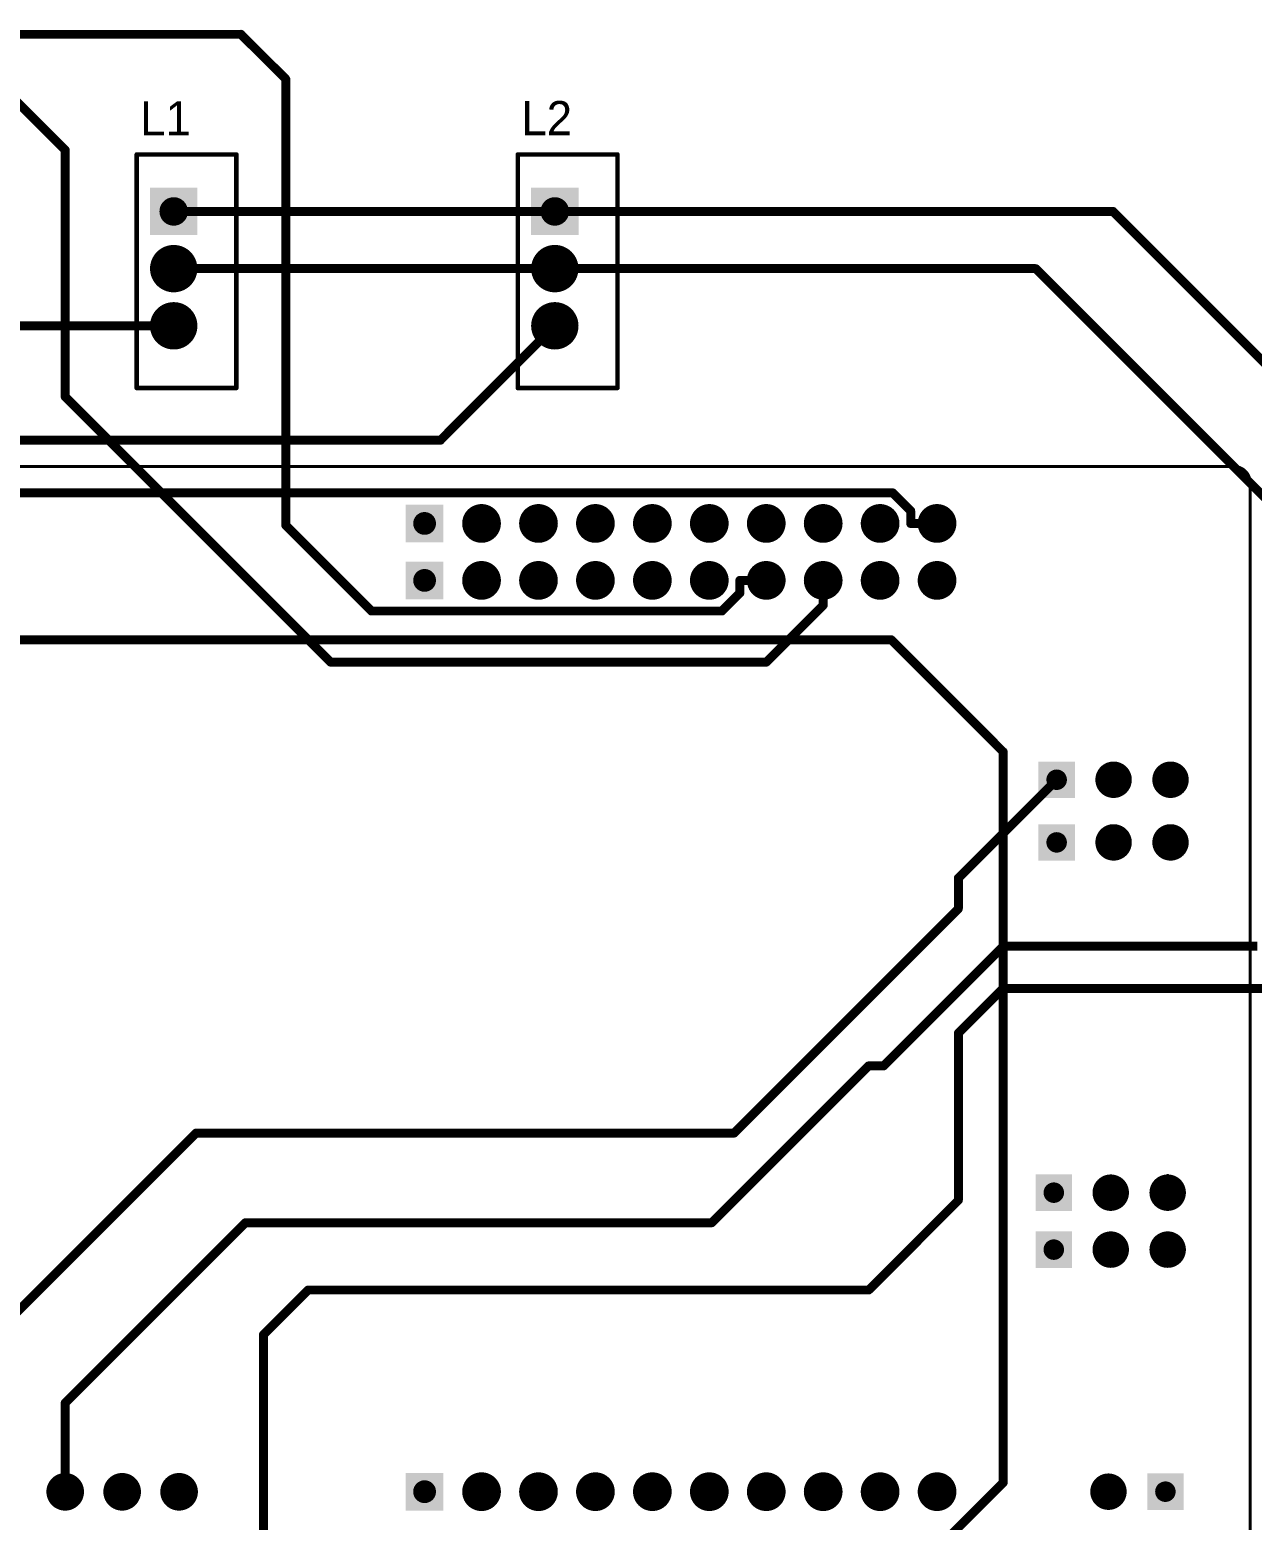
# Model space of a CAD drawing. Header units: millimetres. Extents: x 1.1 to 12.7, y 1.1 to 8.9.
# Drawn here: x 9.133 to 11.28, y 6.103 to 8.719 of the extents above; entities that cross this region are included whole.
import ezdxf

# ---------------------------------------------------------------- set-up
doc = ezdxf.new("R2010")
doc.units = ezdxf.units.MM
doc.header["$MEASUREMENT"] = 0
for name, color, linetype in [('BottomLayer', 5, 'Continuous'), ('BottomOverlay', 54, 'Continuous'), ('BottomSolder', 6, 'Continuous'), ('Mechanical8', 56, 'Continuous'), ('MultiLayer', 9, 'Continuous'), ('PadHoleLayer', 156, 'Continuous'), ('TopLayer', 1, 'Continuous'), ('TopOverlay', 2, 'Continuous'), ('TopSolder', 216, 'Continuous')]:
    doc.layers.add(name, color=color, linetype=linetype)

# ---------------------------------------------------------------- blocks, each defined once
blk = doc.blocks.new('L7805C_P_32')
at = {"layer": 'BottomLayer', "const_width": 0.0376}
for points in [[(0.0816, 0, 1), (0.1192, 0, 1)], [(0.182, 0, 1), (0.2196, 0, 1)]]:
    blk.add_lwpolyline(points, format="xyb", close=True, dxfattribs=at)
at = {"layer": 'BottomLayer'}
blk.add_solid([(-0.0376, -0.0376), (0.0376, -0.0376), (-0.0376, 0.0376), (0.0376, 0.0376)], dxfattribs=at)
at = {"layer": 'BottomSolder', "const_width": 0.0416}
for points in [[(0.0796, 0, 1), (0.1212, 0, 1)], [(0.18, 0, 1), (0.2216, 0, 1)]]:
    blk.add_lwpolyline(points, format="xyb", close=True, dxfattribs=at)
at = {"layer": 'BottomSolder'}
blk.add_solid([(-0.0416, -0.0416), (0.0416, -0.0416), (-0.0416, 0.0416), (0.0416, 0.0416)], dxfattribs=at)
at = {"layer": 'MultiLayer', "const_width": 0.0376}
for points in [[(0.0816, 0, 1), (0.1192, 0, 1)], [(0.182, 0, 1), (0.2196, 0, 1)]]:
    blk.add_lwpolyline(points, format="xyb", close=True, dxfattribs=at)
at = {"layer": 'MultiLayer'}
blk.add_solid([(-0.0376, -0.0376), (0.0376, -0.0376), (-0.0376, 0.0376), (0.0376, 0.0376)], dxfattribs=at)
at = {"layer": 'PadHoleLayer', "const_width": 0.025}
for points in [[(-0.0125, 0, 1), (0.0125, 0, 1)], [(0.0879, 0, 1), (0.1129, 0, 1)], [(0.1883, 0, 1), (0.2133, 0, 1)]]:
    blk.add_lwpolyline(points, format="xyb", close=True, dxfattribs=at)
at = {"layer": 'TopLayer', "const_width": 0.0376}
for points in [[(0.0816, 0, 1), (0.1192, 0, 1)], [(0.182, 0, 1), (0.2196, 0, 1)]]:
    blk.add_lwpolyline(points, format="xyb", close=True, dxfattribs=at)
at = {"layer": 'TopLayer'}
blk.add_solid([(-0.0376, -0.0376), (0.0376, -0.0376), (-0.0376, 0.0376), (0.0376, 0.0376)], dxfattribs=at)
at = {"layer": 'TopOverlay', "const_width": 0.00787}
for points in [[(-0.1, -0.065), (-0.1, 0.11)], [(0.31, 0.11), (-0.1, 0.11)], [(0.31, -0.065), (0.31, 0.11)], [(0.31, -0.065), (-0.1, -0.065)]]:
    blk.add_lwpolyline(points, dxfattribs=at)
at = {"layer": 'TopOverlay', "const_width": 0.00394}
for points in [[(-0.102, 0.11, 1), (-0.098, 0.11, 1)], [(-0.102, 0.11, 1), (-0.098, 0.11, 1)], [(0.308, 0.11, 1), (0.312, 0.11, 1)], [(0.308, 0.11, 1), (0.312, 0.11, 1)], [(-0.102, -0.065, 1), (-0.098, -0.065, 1)], [(-0.102, -0.065, 1), (-0.098, -0.065, 1)], [(0.308, -0.065, 1), (0.312, -0.065, 1)], [(0.308, -0.065, 1), (0.312, -0.065, 1)]]:
    blk.add_lwpolyline(points, format="xyb", close=True, dxfattribs=at)
at = {"layer": 'TopSolder', "const_width": 0.0416}
for points in [[(0.0796, 0, 1), (0.1212, 0, 1)], [(0.18, 0, 1), (0.2216, 0, 1)]]:
    blk.add_lwpolyline(points, format="xyb", close=True, dxfattribs=at)
at = {"layer": 'TopSolder'}
blk.add_solid([(-0.0416, -0.0416), (0.0416, -0.0416), (-0.0416, 0.0416), (0.0416, 0.0416)], dxfattribs=at)
blk = doc.blocks.new('L7805C_P_33')
at = {"layer": 'BottomLayer', "const_width": 0.0376}
for points in [[(0.0816, 0, 1), (0.1192, 0, 1)], [(0.182, 0, 1), (0.2196, 0, 1)]]:
    blk.add_lwpolyline(points, format="xyb", close=True, dxfattribs=at)
at = {"layer": 'BottomLayer'}
blk.add_solid([(-0.0376, -0.0376), (0.0376, -0.0376), (-0.0376, 0.0376), (0.0376, 0.0376)], dxfattribs=at)
at = {"layer": 'BottomSolder', "const_width": 0.0416}
for points in [[(0.0796, 0, 1), (0.1212, 0, 1)], [(0.18, 0, 1), (0.2216, 0, 1)]]:
    blk.add_lwpolyline(points, format="xyb", close=True, dxfattribs=at)
at = {"layer": 'BottomSolder'}
blk.add_solid([(-0.0416, -0.0416), (0.0416, -0.0416), (-0.0416, 0.0416), (0.0416, 0.0416)], dxfattribs=at)
at = {"layer": 'MultiLayer', "const_width": 0.0376}
for points in [[(0.0816, 0, 1), (0.1192, 0, 1)], [(0.182, 0, 1), (0.2196, 0, 1)]]:
    blk.add_lwpolyline(points, format="xyb", close=True, dxfattribs=at)
at = {"layer": 'MultiLayer'}
blk.add_solid([(-0.0376, -0.0376), (0.0376, -0.0376), (-0.0376, 0.0376), (0.0376, 0.0376)], dxfattribs=at)
at = {"layer": 'PadHoleLayer', "const_width": 0.025}
for points in [[(-0.0125, 0, 1), (0.0125, 0, 1)], [(0.0879, 0, 1), (0.1129, 0, 1)], [(0.1883, 0, 1), (0.2133, 0, 1)]]:
    blk.add_lwpolyline(points, format="xyb", close=True, dxfattribs=at)
at = {"layer": 'TopLayer', "const_width": 0.0376}
for points in [[(0.0816, 0, 1), (0.1192, 0, 1)], [(0.182, 0, 1), (0.2196, 0, 1)]]:
    blk.add_lwpolyline(points, format="xyb", close=True, dxfattribs=at)
at = {"layer": 'TopLayer'}
blk.add_solid([(-0.0376, -0.0376), (0.0376, -0.0376), (-0.0376, 0.0376), (0.0376, 0.0376)], dxfattribs=at)
at = {"layer": 'TopOverlay', "const_width": 0.00787}
for points in [[(-0.1, -0.065), (-0.1, 0.11)], [(0.31, 0.11), (-0.1, 0.11)], [(0.31, -0.065), (0.31, 0.11)], [(0.31, -0.065), (-0.1, -0.065)]]:
    blk.add_lwpolyline(points, dxfattribs=at)
at = {"layer": 'TopOverlay', "const_width": 0.00394}
for points in [[(-0.102, 0.11, 1), (-0.098, 0.11, 1)], [(-0.102, 0.11, 1), (-0.098, 0.11, 1)], [(0.308, 0.11, 1), (0.312, 0.11, 1)], [(0.308, 0.11, 1), (0.312, 0.11, 1)], [(-0.102, -0.065, 1), (-0.098, -0.065, 1)], [(-0.102, -0.065, 1), (-0.098, -0.065, 1)], [(0.308, -0.065, 1), (0.312, -0.065, 1)], [(0.308, -0.065, 1), (0.312, -0.065, 1)]]:
    blk.add_lwpolyline(points, format="xyb", close=True, dxfattribs=at)
at = {"layer": 'TopSolder', "const_width": 0.0416}
for points in [[(0.0796, 0, 1), (0.1212, 0, 1)], [(0.18, 0, 1), (0.2216, 0, 1)]]:
    blk.add_lwpolyline(points, format="xyb", close=True, dxfattribs=at)
at = {"layer": 'TopSolder'}
blk.add_solid([(-0.0416, -0.0416), (0.0416, -0.0416), (-0.0416, 0.0416), (0.0416, 0.0416)], dxfattribs=at)
blk = doc.blocks.new('HERCULES_36')
at = {"layer": 'BottomLayer'}
for points, const_width in [([(-1.7544, 0.7999, 1), (-1.7264, 0.7999, 1)], 0.028), ([(-1.4544, 0.7999, 1), (-1.4244, 0.7999, 1)], 0.03), ([(-1.3544, 0.7999, 1), (-1.3244, 0.7999, 1)], 0.03), ([(-1.2544, 0.7999, 1), (-1.2244, 0.7999, 1)], 0.03), ([(-1.1544, 0.7999, 1), (-1.1244, 0.7999, 1)], 0.03), ([(-1.0544, 0.7999, 1), (-1.0244, 0.7999, 1)], 0.03), ([(-0.9544, 0.7999, 1), (-0.9244, 0.7999, 1)], 0.03), ([(-0.8544, 0.7999, 1), (-0.8244, 0.7999, 1)], 0.03), ([(-0.7544, 0.7999, 1), (-0.7244, 0.7999, 1)], 0.03), ([(-0.6544, 0.7999, 1), (-0.6244, 0.7999, 1)], 0.03), ([(-0.1228, 0.8001, 1), (-0.0937, 0.8001, 1)], 0.029), ([(-0.0228, 0.8001, 1), (0.0063, 0.8001, 1)], 0.029), ([(0.0772, 0.8001, 1), (0.1063, 0.8001, 1)], 0.029), ([(-0.7409, 0.8049, 1), (-0.7379, 0.8049, 1)], 0.003), ([(-0.7409, 0.7999, 1), (-0.7379, 0.7999, 1)], 0.003), ([(-0.7384, 0.8024, 1), (-0.7354, 0.8024, 1)], 0.003), ([(-0.7384, 0.8024, 1), (-0.7354, 0.8024, 1)], 0.003), ([(-1.8584, 0.3749, 1), (-1.8304, 0.3749, 1)], 0.028), ([(-1.7584, 0.3749, 1), (-1.7304, 0.3749, 1)], 0.028), ([(-1.8459, 0.3749, 1), (-1.8429, 0.3749, 1)], 0.003), ([(-1.8459, 0.3599, 1), (-1.8429, 0.3599, 1)], 0.003), ([(-1.8584, 0.2749, 1), (-1.8304, 0.2749, 1)], 0.028), ([(-1.7584, 0.2749, 1), (-1.7304, 0.2749, 1)], 0.028), ([(-1.8459, 0.2749, 1), (-1.8429, 0.2749, 1)], 0.003), ([(-1.8459, 0.2449, 1), (-1.8429, 0.2449, 1)], 0.003), ([(-1.8634, -0.3401, 1), (-1.8354, -0.3401, 1)], 0.028), ([(-1.7634, -0.3401, 1), (-1.7354, -0.3401, 1)], 0.028), ([(-1.8634, -0.4501, 1), (-1.8354, -0.4501, 1)], 0.028), ([(-1.7634, -0.4501, 1), (-1.7354, -0.4501, 1)], 0.028), ([(-1.4544, -0.8001, 1), (-1.4244, -0.8001, 1)], 0.03), ([(-1.3544, -0.8001, 1), (-1.3244, -0.8001, 1)], 0.03), ([(-1.2544, -0.8001, 1), (-1.2244, -0.8001, 1)], 0.03), ([(-1.1544, -0.8001, 1), (-1.1244, -0.8001, 1)], 0.03), ([(-1.0544, -0.8001, 1), (-1.0244, -0.8001, 1)], 0.03), ([(-0.9544, -0.8001, 1), (-0.9244, -0.8001, 1)], 0.03), ([(-0.8544, -0.8001, 1), (-0.8244, -0.8001, 1)], 0.03), ([(-0.7544, -0.8001, 1), (-0.7244, -0.8001, 1)], 0.03), ([(-0.6544, -0.8001, 1), (-0.6244, -0.8001, 1)], 0.03), ([(-1.4544, -0.9001, 1), (-1.4244, -0.9001, 1)], 0.03), ([(-1.3544, -0.9001, 1), (-1.3244, -0.9001, 1)], 0.03), ([(-1.2544, -0.9001, 1), (-1.2244, -0.9001, 1)], 0.03), ([(-1.1544, -0.9001, 1), (-1.1244, -0.9001, 1)], 0.03), ([(-1.0544, -0.9001, 1), (-1.0244, -0.9001, 1)], 0.03), ([(-0.9544, -0.9001, 1), (-0.9244, -0.9001, 1)], 0.03), ([(-0.8544, -0.9001, 1), (-0.8244, -0.9001, 1)], 0.03), ([(-0.7544, -0.9001, 1), (-0.7244, -0.9001, 1)], 0.03), ([(-0.6544, -0.9001, 1), (-0.6244, -0.9001, 1)], 0.03)]:
    blk.add_lwpolyline(points, format="xyb", close=True, dxfattribs=dict(at, const_width=const_width))
at = {"layer": 'BottomLayer', "const_width": 0.006}
for points in [[(-0.7369, 0.8024), (-0.7394, 0.8049)], [(-0.7369, 0.8024), (-0.7394, 0.7999)], [(-1.8444, 0.3749), (-1.8444, 0.3599)], [(-1.8444, 0.2749), (-1.8444, 0.2449)]]:
    blk.add_lwpolyline(points, dxfattribs=at)
at = {"layer": 'BottomLayer'}
for points in [[(-1.8124, 0.7719), (-1.8124, 0.8279), (-1.8684, 0.7719), (-1.8684, 0.8279)], [(-0.5104, 0.7709), (-0.5104, 0.829), (-0.5685, 0.7709), (-0.5685, 0.829)], [(-1.6164, 0.3469), (-1.6164, 0.4029), (-1.6724, 0.3469), (-1.6724, 0.4029)], [(-1.6164, 0.2469), (-1.6164, 0.3029), (-1.6724, 0.2469), (-1.6724, 0.3029)], [(-1.6214, -0.3681), (-1.6214, -0.3121), (-1.6774, -0.3681), (-1.6774, -0.3121)], [(-1.6214, -0.4781), (-1.6214, -0.4221), (-1.6774, -0.4781), (-1.6774, -0.4221)], [(-0.5104, -0.8291), (-0.5104, -0.771), (-0.5685, -0.8291), (-0.5685, -0.771)], [(-0.5104, -0.9291), (-0.5104, -0.871), (-0.5685, -0.9291), (-0.5685, -0.871)]]:
    blk.add_solid(points, dxfattribs=at)
at = {"layer": 'BottomOverlay', "const_width": 0.005}
for points in [[(-1.9894, 0.9716), (-1.9894, -0.9718)], [(1.6823, -1.0001), (-1.9611, -1.0001)]]:
    blk.add_lwpolyline(points, dxfattribs=at)
at = {"layer": 'BottomOverlay', "const_width": 0.0025}
for points in [[(-1.9907, -0.9718, 1), (-1.9882, -0.9718, 1)], [(-1.9907, -0.9718, 1), (-1.9882, -0.9718, 1)], [(-1.9624, -1.0001, 1), (-1.9599, -1.0001, 1)], [(-1.9624, -1.0001, 1), (-1.9599, -1.0001, 1)]]:
    blk.add_lwpolyline(points, format="xyb", close=True, dxfattribs=at)
at = {"layer": 'BottomOverlay', "const_width": 0.005}
blk.add_lwpolyline([(-1.9611, -1.0001, -0.414214), (-1.9894, -0.9718)], format="xyb", dxfattribs=at)
at = {"layer": 'BottomSolder'}
for points, const_width in [([(-1.7564, 0.7999, 1), (-1.7244, 0.7999, 1)], 0.032), ([(-1.4564, 0.7999, 1), (-1.4224, 0.7999, 1)], 0.034), ([(-1.3564, 0.7999, 1), (-1.3224, 0.7999, 1)], 0.034), ([(-1.2564, 0.7999, 1), (-1.2224, 0.7999, 1)], 0.034), ([(-1.1564, 0.7999, 1), (-1.1224, 0.7999, 1)], 0.034), ([(-1.0564, 0.7999, 1), (-1.0224, 0.7999, 1)], 0.034), ([(-0.9564, 0.7999, 1), (-0.9224, 0.7999, 1)], 0.034), ([(-0.8564, 0.7999, 1), (-0.8224, 0.7999, 1)], 0.034), ([(-0.7564, 0.7999, 1), (-0.7224, 0.7999, 1)], 0.034), ([(-0.6564, 0.7999, 1), (-0.6224, 0.7999, 1)], 0.034), ([(-0.1248, 0.8001, 1), (-0.0917, 0.8001, 1)], 0.033), ([(-0.0248, 0.8001, 1), (0.0083, 0.8001, 1)], 0.033), ([(0.0752, 0.8001, 1), (0.1083, 0.8001, 1)], 0.033), ([(-1.8604, 0.3749, 1), (-1.8284, 0.3749, 1)], 0.032), ([(-1.7604, 0.3749, 1), (-1.7284, 0.3749, 1)], 0.032), ([(-1.8604, 0.2749, 1), (-1.8284, 0.2749, 1)], 0.032), ([(-1.7604, 0.2749, 1), (-1.7284, 0.2749, 1)], 0.032), ([(-1.8654, -0.3401, 1), (-1.8334, -0.3401, 1)], 0.032), ([(-1.7654, -0.3401, 1), (-1.7334, -0.3401, 1)], 0.032), ([(-1.8654, -0.4501, 1), (-1.8334, -0.4501, 1)], 0.032), ([(-1.7654, -0.4501, 1), (-1.7334, -0.4501, 1)], 0.032), ([(-1.4564, -0.8001, 1), (-1.4224, -0.8001, 1)], 0.034), ([(-1.3564, -0.8001, 1), (-1.3224, -0.8001, 1)], 0.034), ([(-1.2564, -0.8001, 1), (-1.2224, -0.8001, 1)], 0.034), ([(-1.1564, -0.8001, 1), (-1.1224, -0.8001, 1)], 0.034), ([(-1.0564, -0.8001, 1), (-1.0224, -0.8001, 1)], 0.034), ([(-0.9564, -0.8001, 1), (-0.9224, -0.8001, 1)], 0.034), ([(-0.8564, -0.8001, 1), (-0.8224, -0.8001, 1)], 0.034), ([(-0.7564, -0.8001, 1), (-0.7224, -0.8001, 1)], 0.034), ([(-0.6564, -0.8001, 1), (-0.6224, -0.8001, 1)], 0.034), ([(-1.4564, -0.9001, 1), (-1.4224, -0.9001, 1)], 0.034), ([(-1.3564, -0.9001, 1), (-1.3224, -0.9001, 1)], 0.034), ([(-1.2564, -0.9001, 1), (-1.2224, -0.9001, 1)], 0.034), ([(-1.1564, -0.9001, 1), (-1.1224, -0.9001, 1)], 0.034), ([(-1.0564, -0.9001, 1), (-1.0224, -0.9001, 1)], 0.034), ([(-0.9564, -0.9001, 1), (-0.9224, -0.9001, 1)], 0.034), ([(-0.8564, -0.9001, 1), (-0.8224, -0.9001, 1)], 0.034), ([(-0.7564, -0.9001, 1), (-0.7224, -0.9001, 1)], 0.034), ([(-0.6564, -0.9001, 1), (-0.6224, -0.9001, 1)], 0.034)]:
    blk.add_lwpolyline(points, format="xyb", close=True, dxfattribs=dict(at, const_width=const_width))
for points in [[(-1.8084, 0.7679), (-1.8084, 0.8319), (-1.8724, 0.7679), (-1.8724, 0.8319)], [(-0.5064, 0.7669), (-0.5064, 0.833), (-0.5725, 0.7669), (-0.5725, 0.833)], [(-1.6124, 0.3429), (-1.6124, 0.4069), (-1.6764, 0.3429), (-1.6764, 0.4069)], [(-1.6124, 0.2429), (-1.6124, 0.3069), (-1.6764, 0.2429), (-1.6764, 0.3069)], [(-1.6174, -0.3721), (-1.6174, -0.3081), (-1.6814, -0.3721), (-1.6814, -0.3081)], [(-1.6174, -0.4821), (-1.6174, -0.4181), (-1.6814, -0.4821), (-1.6814, -0.4181)], [(-0.5064, -0.8331), (-0.5064, -0.767), (-0.5725, -0.8331), (-0.5725, -0.767)], [(-0.5064, -0.9331), (-0.5064, -0.867), (-0.5725, -0.9331), (-0.5725, -0.867)]]:
    blk.add_solid(points, dxfattribs=at)
at = {"layer": 'Mechanical8'}
for p, q in [((-1.4294, -0.7901), (-1.4494, -0.7901)), ((-1.4494, -0.7901), (-1.4494, -0.8101)), ((-1.4494, -0.8101), (-1.4294, -0.8101)), ((-1.4294, -0.8101), (-1.4294, -0.7901)), ((-1.3294, -0.7901), (-1.3494, -0.7901)), ((-1.3494, -0.7901), (-1.3494, -0.8101)), ((-1.3494, -0.8101), (-1.3294, -0.8101)), ((-1.3294, -0.8101), (-1.3294, -0.7901)), ((-1.2294, -0.7901), (-1.2494, -0.7901)), ((-1.2494, -0.7901), (-1.2494, -0.8101)), ((-1.2494, -0.8101), (-1.2294, -0.8101)), ((-1.2294, -0.8101), (-1.2294, -0.7901)), ((-1.1294, -0.7901), (-1.1494, -0.7901)), ((-1.1494, -0.7901), (-1.1494, -0.8101)), ((-1.1494, -0.8101), (-1.1294, -0.8101)), ((-1.1294, -0.8101), (-1.1294, -0.7901)), ((-0.9294, -0.7901), (-0.9494, -0.7901)), ((-0.9494, -0.7901), (-0.9494, -0.8101)), ((-0.9494, -0.8101), (-0.9294, -0.8101)), ((-0.9294, -0.8101), (-0.9294, -0.7901)), ((-0.8294, -0.7901), (-0.8494, -0.7901)), ((-0.8494, -0.7901), (-0.8494, -0.8101)), ((-0.8494, -0.8101), (-0.8294, -0.8101)), ((-0.8294, -0.8101), (-0.8294, -0.7901)), ((-0.7294, -0.7901), (-0.7494, -0.7901)), ((-0.7494, -0.7901), (-0.7494, -0.8101)), ((-0.7494, -0.8101), (-0.7294, -0.8101)), ((-0.7294, -0.8101), (-0.7294, -0.7901)), ((-0.6294, -0.7901), (-0.6494, -0.7901)), ((-0.6494, -0.7901), (-0.6494, -0.8101)), ((-0.6494, -0.8101), (-0.6294, -0.8101)), ((-0.6294, -0.8101), (-0.6294, -0.7901)), ((-0.5294, -0.7901), (-0.5494, -0.7901)), ((-0.5494, -0.7901), (-0.5494, -0.8101)), ((-0.5494, -0.8101), (-0.5294, -0.8101)), ((-0.5294, -0.8101), (-0.5294, -0.7901)), ((-1.4294, -0.8901), (-1.4494, -0.8901)), ((-1.4494, -0.8901), (-1.4494, -0.9101)), ((-1.4494, -0.9101), (-1.4294, -0.9101)), ((-1.4294, -0.9101), (-1.4294, -0.8901)), ((-1.3294, -0.8901), (-1.3494, -0.8901)), ((-1.3494, -0.8901), (-1.3494, -0.9101)), ((-1.3494, -0.9101), (-1.3294, -0.9101)), ((-1.3294, -0.9101), (-1.3294, -0.8901)), ((-1.2294, -0.8901), (-1.2494, -0.8901)), ((-1.2494, -0.8901), (-1.2494, -0.9101)), ((-1.2494, -0.9101), (-1.2294, -0.9101)), ((-1.2294, -0.9101), (-1.2294, -0.8901)), ((-1.1294, -0.8901), (-1.1494, -0.8901)), ((-1.1494, -0.8901), (-1.1494, -0.9101)), ((-1.1494, -0.9101), (-1.1294, -0.9101)), ((-1.1294, -0.9101), (-1.1294, -0.8901)), ((-1.0294, -0.8901), (-1.0494, -0.8901)), ((-1.0494, -0.8901), (-1.0494, -0.9101)), ((-1.0494, -0.9101), (-1.0294, -0.9101)), ((-1.0294, -0.9101), (-1.0294, -0.8901)), ((-0.9294, -0.8901), (-0.9494, -0.8901)), ((-0.9494, -0.8901), (-0.9494, -0.9101)), ((-0.9494, -0.9101), (-0.9294, -0.9101)), ((-0.9294, -0.9101), (-0.9294, -0.8901)), ((-0.8294, -0.8901), (-0.8494, -0.8901)), ((-0.8494, -0.8901), (-0.8494, -0.9101)), ((-0.8494, -0.9101), (-0.8294, -0.9101)), ((-0.8294, -0.9101), (-0.8294, -0.8901)), ((-0.7294, -0.8901), (-0.7494, -0.8901)), ((-0.7494, -0.8901), (-0.7494, -0.9101)), ((-0.7494, -0.9101), (-0.7294, -0.9101)), ((-0.7294, -0.9101), (-0.7294, -0.8901)), ((-0.6294, -0.8901), (-0.6494, -0.8901)), ((-0.6494, -0.8901), (-0.6494, -0.9101)), ((-0.6494, -0.9101), (-0.6294, -0.9101)), ((-0.6294, -0.9101), (-0.6294, -0.8901)), ((-0.5294, -0.8901), (-0.5494, -0.8901)), ((-0.5494, -0.8901), (-0.5494, -0.9101)), ((-0.5494, -0.9101), (-0.5294, -0.9101)), ((-0.5294, -0.9101), (-0.5294, -0.8901))]:
    blk.add_line(p, q, dxfattribs=at)
at = {"layer": 'MultiLayer', "const_width": 0.03}
for points in [[(-1.4544, 0.7999, 1), (-1.4244, 0.7999, 1)], [(-1.3544, 0.7999, 1), (-1.3244, 0.7999, 1)], [(-1.2544, 0.7999, 1), (-1.2244, 0.7999, 1)], [(-1.1544, 0.7999, 1), (-1.1244, 0.7999, 1)], [(-1.0544, 0.7999, 1), (-1.0244, 0.7999, 1)], [(-0.9544, 0.7999, 1), (-0.9244, 0.7999, 1)], [(-0.8544, 0.7999, 1), (-0.8244, 0.7999, 1)], [(-0.7544, 0.7999, 1), (-0.7244, 0.7999, 1)], [(-0.6544, 0.7999, 1), (-0.6244, 0.7999, 1)], [(-1.4544, -0.8001, 1), (-1.4244, -0.8001, 1)], [(-1.3544, -0.8001, 1), (-1.3244, -0.8001, 1)], [(-1.2544, -0.8001, 1), (-1.2244, -0.8001, 1)], [(-1.1544, -0.8001, 1), (-1.1244, -0.8001, 1)], [(-1.0544, -0.8001, 1), (-1.0244, -0.8001, 1)], [(-0.9544, -0.8001, 1), (-0.9244, -0.8001, 1)], [(-0.8544, -0.8001, 1), (-0.8244, -0.8001, 1)], [(-0.7544, -0.8001, 1), (-0.7244, -0.8001, 1)], [(-0.6544, -0.8001, 1), (-0.6244, -0.8001, 1)], [(-1.4544, -0.9001, 1), (-1.4244, -0.9001, 1)], [(-1.3544, -0.9001, 1), (-1.3244, -0.9001, 1)], [(-1.2544, -0.9001, 1), (-1.2244, -0.9001, 1)], [(-1.1544, -0.9001, 1), (-1.1244, -0.9001, 1)], [(-1.0544, -0.9001, 1), (-1.0244, -0.9001, 1)], [(-0.9544, -0.9001, 1), (-0.9244, -0.9001, 1)], [(-0.8544, -0.9001, 1), (-0.8244, -0.9001, 1)], [(-0.7544, -0.9001, 1), (-0.7244, -0.9001, 1)], [(-0.6544, -0.9001, 1), (-0.6244, -0.9001, 1)]]:
    blk.add_lwpolyline(points, format="xyb", close=True, dxfattribs=at)
at = {"layer": 'PadHoleLayer'}
for points, const_width in [([(-1.8494, 0.7999, 1), (-1.8314, 0.7999, 1)], 0.018), ([(-1.7494, 0.7999, 1), (-1.7314, 0.7999, 1)], 0.018), ([(-1.4494, 0.7999, 1), (-1.4294, 0.7999, 1)], 0.02), ([(-1.3494, 0.7999, 1), (-1.3294, 0.7999, 1)], 0.02), ([(-1.2494, 0.7999, 1), (-1.2294, 0.7999, 1)], 0.02), ([(-1.1494, 0.7999, 1), (-1.1294, 0.7999, 1)], 0.02), ([(-1.0494, 0.7999, 1), (-1.0294, 0.7999, 1)], 0.02), ([(-0.9494, 0.7999, 1), (-0.9294, 0.7999, 1)], 0.02), ([(-0.8494, 0.7999, 1), (-0.8294, 0.7999, 1)], 0.02), ([(-0.7494, 0.7999, 1), (-0.7294, 0.7999, 1)], 0.02), ([(-0.6494, 0.7999, 1), (-0.6294, 0.7999, 1)], 0.02), ([(-0.5494, 0.7999, 1), (-0.5294, 0.7999, 1)], 0.02), ([(-0.1183, 0.8001, 1), (-0.0983, 0.8001, 1)], 0.02), ([(-0.0183, 0.8001, 1), (0.0017, 0.8001, 1)], 0.02), ([(0.0817, 0.8001, 1), (0.1017, 0.8001, 1)], 0.02), ([(-1.8534, 0.3749, 1), (-1.8354, 0.3749, 1)], 0.018), ([(-1.7534, 0.3749, 1), (-1.7354, 0.3749, 1)], 0.018), ([(-1.6534, 0.3749, 1), (-1.6354, 0.3749, 1)], 0.018), ([(-1.8534, 0.2749, 1), (-1.8354, 0.2749, 1)], 0.018), ([(-1.7534, 0.2749, 1), (-1.7354, 0.2749, 1)], 0.018), ([(-1.6534, 0.2749, 1), (-1.6354, 0.2749, 1)], 0.018), ([(-1.8584, -0.3401, 1), (-1.8404, -0.3401, 1)], 0.018), ([(-1.7584, -0.3401, 1), (-1.7404, -0.3401, 1)], 0.018), ([(-1.6584, -0.3401, 1), (-1.6404, -0.3401, 1)], 0.018), ([(-1.8584, -0.4501, 1), (-1.8404, -0.4501, 1)], 0.018), ([(-1.7584, -0.4501, 1), (-1.7404, -0.4501, 1)], 0.018), ([(-1.6584, -0.4501, 1), (-1.6404, -0.4501, 1)], 0.018), ([(-1.4494, -0.8001, 1), (-1.4294, -0.8001, 1)], 0.02), ([(-1.3494, -0.8001, 1), (-1.3294, -0.8001, 1)], 0.02), ([(-1.2494, -0.8001, 1), (-1.2294, -0.8001, 1)], 0.02), ([(-1.1494, -0.8001, 1), (-1.1294, -0.8001, 1)], 0.02), ([(-1.0494, -0.8001, 1), (-1.0294, -0.8001, 1)], 0.02), ([(-0.9494, -0.8001, 1), (-0.9294, -0.8001, 1)], 0.02), ([(-0.8494, -0.8001, 1), (-0.8294, -0.8001, 1)], 0.02), ([(-0.7494, -0.8001, 1), (-0.7294, -0.8001, 1)], 0.02), ([(-0.6494, -0.8001, 1), (-0.6294, -0.8001, 1)], 0.02), ([(-0.5494, -0.8001, 1), (-0.5294, -0.8001, 1)], 0.02), ([(-1.4494, -0.9001, 1), (-1.4294, -0.9001, 1)], 0.02), ([(-1.3494, -0.9001, 1), (-1.3294, -0.9001, 1)], 0.02), ([(-1.2494, -0.9001, 1), (-1.2294, -0.9001, 1)], 0.02), ([(-1.1494, -0.9001, 1), (-1.1294, -0.9001, 1)], 0.02), ([(-1.0494, -0.9001, 1), (-1.0294, -0.9001, 1)], 0.02), ([(-0.9494, -0.9001, 1), (-0.9294, -0.9001, 1)], 0.02), ([(-0.8494, -0.9001, 1), (-0.8294, -0.9001, 1)], 0.02), ([(-0.7494, -0.9001, 1), (-0.7294, -0.9001, 1)], 0.02), ([(-0.6494, -0.9001, 1), (-0.6294, -0.9001, 1)], 0.02), ([(-0.5494, -0.9001, 1), (-0.5294, -0.9001, 1)], 0.02)]:
    blk.add_lwpolyline(points, format="xyb", close=True, dxfattribs=dict(at, const_width=const_width))
at = {"layer": 'TopLayer'}
for points, const_width in [([(-1.7544, 0.7999, 1), (-1.7264, 0.7999, 1)], 0.028), ([(-1.4544, 0.7999, 1), (-1.4244, 0.7999, 1)], 0.03), ([(-1.3544, 0.7999, 1), (-1.3244, 0.7999, 1)], 0.03), ([(-1.2544, 0.7999, 1), (-1.2244, 0.7999, 1)], 0.03), ([(-1.1544, 0.7999, 1), (-1.1244, 0.7999, 1)], 0.03), ([(-1.0544, 0.7999, 1), (-1.0244, 0.7999, 1)], 0.03), ([(-0.9544, 0.7999, 1), (-0.9244, 0.7999, 1)], 0.03), ([(-0.8544, 0.7999, 1), (-0.8244, 0.7999, 1)], 0.03), ([(-0.7544, 0.7999, 1), (-0.7244, 0.7999, 1)], 0.03), ([(-0.6544, 0.7999, 1), (-0.6244, 0.7999, 1)], 0.03), ([(-0.1228, 0.8001, 1), (-0.0937, 0.8001, 1)], 0.029), ([(-0.0228, 0.8001, 1), (0.0063, 0.8001, 1)], 0.029), ([(0.0772, 0.8001, 1), (0.1063, 0.8001, 1)], 0.029), ([(-1.7419, 0.7999, 1), (-1.7389, 0.7999, 1)], 0.003), ([(-1.7409, 0.8049, 1), (-1.7379, 0.8049, 1)], 0.003), ([(-1.7409, 0.7999, 1), (-1.7379, 0.7999, 1)], 0.003), ([(-1.7409, 0.7999, 1), (-1.7379, 0.7999, 1)], 0.003), ([(-1.1409, 0.7999, 1), (-1.1379, 0.7999, 1)], 0.003), ([(-1.1359, 0.8049, 1), (-1.1329, 0.8049, 1)], 0.003), ([(-0.6409, 0.7999, 1), (-0.6379, 0.7999, 1)], 0.003), ([(-0.6409, 0.7699, 1), (-0.6379, 0.7699, 1)], 0.003), ([(-1.8584, 0.3749, 1), (-1.8304, 0.3749, 1)], 0.028), ([(-1.7584, 0.3749, 1), (-1.7304, 0.3749, 1)], 0.028), ([(-1.8584, 0.2749, 1), (-1.8304, 0.2749, 1)], 0.028), ([(-1.7584, 0.2749, 1), (-1.7304, 0.2749, 1)], 0.028), ([(-1.8634, -0.3401, 1), (-1.8354, -0.3401, 1)], 0.028), ([(-1.7634, -0.3401, 1), (-1.7354, -0.3401, 1)], 0.028), ([(-1.8634, -0.4501, 1), (-1.8354, -0.4501, 1)], 0.028), ([(-1.7634, -0.4501, 1), (-1.7354, -0.4501, 1)], 0.028), ([(-1.6559, -0.4501, 1), (-1.6529, -0.4501, 1)], 0.003), ([(-1.6509, -0.4501, 1), (-1.6479, -0.4501, 1)], 0.003), ([(-1.4544, -0.8001, 1), (-1.4244, -0.8001, 1)], 0.03), ([(-1.3544, -0.8001, 1), (-1.3244, -0.8001, 1)], 0.03), ([(-1.2544, -0.8001, 1), (-1.2244, -0.8001, 1)], 0.03), ([(-1.1544, -0.8001, 1), (-1.1244, -0.8001, 1)], 0.03), ([(-1.0544, -0.8001, 1), (-1.0244, -0.8001, 1)], 0.03), ([(-0.9544, -0.8001, 1), (-0.9244, -0.8001, 1)], 0.03), ([(-0.8544, -0.8001, 1), (-0.8244, -0.8001, 1)], 0.03), ([(-0.7544, -0.8001, 1), (-0.7244, -0.8001, 1)], 0.03), ([(-0.6544, -0.8001, 1), (-0.6244, -0.8001, 1)], 0.03), ([(-1.4544, -0.9001, 1), (-1.4244, -0.9001, 1)], 0.03), ([(-1.3544, -0.9001, 1), (-1.3244, -0.9001, 1)], 0.03), ([(-1.2544, -0.9001, 1), (-1.2244, -0.9001, 1)], 0.03), ([(-1.1544, -0.9001, 1), (-1.1244, -0.9001, 1)], 0.03), ([(-1.0544, -0.9001, 1), (-1.0244, -0.9001, 1)], 0.03), ([(-0.9544, -0.9001, 1), (-0.9244, -0.9001, 1)], 0.03), ([(-0.8544, -0.9001, 1), (-0.8244, -0.9001, 1)], 0.03), ([(-0.7544, -0.9001, 1), (-0.7244, -0.9001, 1)], 0.03), ([(-0.6544, -0.9001, 1), (-0.6244, -0.9001, 1)], 0.03)]:
    blk.add_lwpolyline(points, format="xyb", close=True, dxfattribs=dict(at, const_width=const_width))
at = {"layer": 'TopLayer', "const_width": 0.006}
for points in [[(-1.7394, 0.7999), (-1.7404, 0.7999)], [(-1.7394, 0.8049), (-1.7394, 0.7999)], [(-1.1344, 0.8049), (-1.1394, 0.7999)], [(-0.6394, 0.7999), (-0.6394, 0.7699)], [(-1.6494, -0.4501), (-1.6544, -0.4501)]]:
    blk.add_lwpolyline(points, dxfattribs=at)
at = {"layer": 'TopLayer'}
for points in [[(-1.8124, 0.7719), (-1.8124, 0.8279), (-1.8684, 0.7719), (-1.8684, 0.8279)], [(-0.5104, 0.7709), (-0.5104, 0.829), (-0.5685, 0.7709), (-0.5685, 0.829)], [(-1.6164, 0.3469), (-1.6164, 0.4029), (-1.6724, 0.3469), (-1.6724, 0.4029)], [(-1.6164, 0.2469), (-1.6164, 0.3029), (-1.6724, 0.2469), (-1.6724, 0.3029)], [(-1.6214, -0.3681), (-1.6214, -0.3121), (-1.6774, -0.3681), (-1.6774, -0.3121)], [(-1.6214, -0.4781), (-1.6214, -0.4221), (-1.6774, -0.4781), (-1.6774, -0.4221)], [(-0.5104, -0.8291), (-0.5104, -0.771), (-0.5685, -0.8291), (-0.5685, -0.771)], [(-0.5104, -0.9291), (-0.5104, -0.871), (-0.5685, -0.9291), (-0.5685, -0.871)]]:
    blk.add_solid(points, dxfattribs=at)
at = {"layer": 'TopSolder'}
for points, const_width in [([(-1.7564, 0.7999, 1), (-1.7244, 0.7999, 1)], 0.032), ([(-1.4564, 0.7999, 1), (-1.4224, 0.7999, 1)], 0.034), ([(-1.3564, 0.7999, 1), (-1.3224, 0.7999, 1)], 0.034), ([(-1.2564, 0.7999, 1), (-1.2224, 0.7999, 1)], 0.034), ([(-1.1564, 0.7999, 1), (-1.1224, 0.7999, 1)], 0.034), ([(-1.0564, 0.7999, 1), (-1.0224, 0.7999, 1)], 0.034), ([(-0.9564, 0.7999, 1), (-0.9224, 0.7999, 1)], 0.034), ([(-0.8564, 0.7999, 1), (-0.8224, 0.7999, 1)], 0.034), ([(-0.7564, 0.7999, 1), (-0.7224, 0.7999, 1)], 0.034), ([(-0.6564, 0.7999, 1), (-0.6224, 0.7999, 1)], 0.034), ([(-0.1248, 0.8001, 1), (-0.0917, 0.8001, 1)], 0.033), ([(-0.0248, 0.8001, 1), (0.0083, 0.8001, 1)], 0.033), ([(0.0752, 0.8001, 1), (0.1083, 0.8001, 1)], 0.033), ([(-1.8604, 0.3749, 1), (-1.8284, 0.3749, 1)], 0.032), ([(-1.7604, 0.3749, 1), (-1.7284, 0.3749, 1)], 0.032), ([(-1.8604, 0.2749, 1), (-1.8284, 0.2749, 1)], 0.032), ([(-1.7604, 0.2749, 1), (-1.7284, 0.2749, 1)], 0.032), ([(-1.8654, -0.3401, 1), (-1.8334, -0.3401, 1)], 0.032), ([(-1.7654, -0.3401, 1), (-1.7334, -0.3401, 1)], 0.032), ([(-1.8654, -0.4501, 1), (-1.8334, -0.4501, 1)], 0.032), ([(-1.7654, -0.4501, 1), (-1.7334, -0.4501, 1)], 0.032), ([(-1.4564, -0.8001, 1), (-1.4224, -0.8001, 1)], 0.034), ([(-1.3564, -0.8001, 1), (-1.3224, -0.8001, 1)], 0.034), ([(-1.2564, -0.8001, 1), (-1.2224, -0.8001, 1)], 0.034), ([(-1.1564, -0.8001, 1), (-1.1224, -0.8001, 1)], 0.034), ([(-1.0564, -0.8001, 1), (-1.0224, -0.8001, 1)], 0.034), ([(-0.9564, -0.8001, 1), (-0.9224, -0.8001, 1)], 0.034), ([(-0.8564, -0.8001, 1), (-0.8224, -0.8001, 1)], 0.034), ([(-0.7564, -0.8001, 1), (-0.7224, -0.8001, 1)], 0.034), ([(-0.6564, -0.8001, 1), (-0.6224, -0.8001, 1)], 0.034), ([(-1.4564, -0.9001, 1), (-1.4224, -0.9001, 1)], 0.034), ([(-1.3564, -0.9001, 1), (-1.3224, -0.9001, 1)], 0.034), ([(-1.2564, -0.9001, 1), (-1.2224, -0.9001, 1)], 0.034), ([(-1.1564, -0.9001, 1), (-1.1224, -0.9001, 1)], 0.034), ([(-1.0564, -0.9001, 1), (-1.0224, -0.9001, 1)], 0.034), ([(-0.9564, -0.9001, 1), (-0.9224, -0.9001, 1)], 0.034), ([(-0.8564, -0.9001, 1), (-0.8224, -0.9001, 1)], 0.034), ([(-0.7564, -0.9001, 1), (-0.7224, -0.9001, 1)], 0.034), ([(-0.6564, -0.9001, 1), (-0.6224, -0.9001, 1)], 0.034)]:
    blk.add_lwpolyline(points, format="xyb", close=True, dxfattribs=dict(at, const_width=const_width))
for points in [[(-1.8084, 0.7679), (-1.8084, 0.8319), (-1.8724, 0.7679), (-1.8724, 0.8319)], [(-0.5064, 0.7669), (-0.5064, 0.833), (-0.5725, 0.7669), (-0.5725, 0.833)], [(-1.6124, 0.3429), (-1.6124, 0.4069), (-1.6764, 0.3429), (-1.6764, 0.4069)], [(-1.6124, 0.2429), (-1.6124, 0.3069), (-1.6764, 0.2429), (-1.6764, 0.3069)], [(-1.6174, -0.3721), (-1.6174, -0.3081), (-1.6814, -0.3721), (-1.6814, -0.3081)], [(-1.6174, -0.4821), (-1.6174, -0.4181), (-1.6814, -0.4821), (-1.6814, -0.4181)], [(-0.5064, -0.8331), (-0.5064, -0.767), (-0.5725, -0.8331), (-0.5725, -0.767)], [(-0.5064, -0.9331), (-0.5064, -0.867), (-0.5725, -0.9331), (-0.5725, -0.867)]]:
    blk.add_solid(points, dxfattribs=at)

msp = doc.modelspace()

# ---------------------------------------------------------------- linework, layer by layer
at = {"layer": 'BottomLayer', "const_width": 0.0157}
for points in [[(9.3858, 8.4005), (10.0551, 8.4005)], [(10.0551, 8.4005), (11.0354, 8.4005)], [(11.0354, 8.4005), (12.2992, 7.1367)], [(9.3858, 8.3001), (10.0551, 8.3001)], [(10.0551, 8.3001), (10.8996, 8.3001)], [(10.8996, 8.3001), (12.1634, 7.0363)], [(8.502, 8.1997), (9.3858, 8.1997)], [(9.8543, 7.9989), (10.0551, 8.1997)], [(7.8736, 7.9989), (9.8543, 7.9989)], [(5.6672, 7.9063), (10.6486, 7.9063)], [(10.6486, 7.9063), (10.6801, 7.8749)], [(10.6801, 7.8527), (10.6801, 7.8749)], [(10.6801, 7.8527), (10.7264, 7.8527)], [(6.0039, 7.6485), (10.6457, 7.6485)], [(10.6457, 7.6485), (10.8425, 7.4517)], [(10.8425, 6.1687), (10.8425, 7.4517)], [(10.7264, 6.0527), (10.8425, 6.1687)]]:
    msp.add_lwpolyline(points, dxfattribs=at)
at = {"layer": 'BottomLayer', "const_width": 0.00787}
for points in [[(9.3819, 8.4005, 1), (9.3898, 8.4005, 1)], [(10.0512, 8.4005, 1), (10.0591, 8.4005, 1)], [(10.0512, 8.4005, 1), (10.0591, 8.4005, 1)], [(11.0315, 8.4005, 1), (11.0394, 8.4005, 1)], [(11.0315, 8.4005, 1), (11.0394, 8.4005, 1)], [(9.3819, 8.3001, 1), (9.3898, 8.3001, 1)], [(10.0512, 8.3001, 1), (10.0591, 8.3001, 1)], [(10.0512, 8.3001, 1), (10.0591, 8.3001, 1)], [(10.8957, 8.3001, 1), (10.9035, 8.3001, 1)], [(10.8957, 8.3001, 1), (10.9035, 8.3001, 1)], [(9.3819, 8.1997, 1), (9.3898, 8.1997, 1)], [(10.0512, 8.1997, 1), (10.0591, 8.1997, 1)], [(9.8504, 7.9989, 1), (9.8583, 7.9989, 1)], [(9.8504, 7.9989, 1), (9.8583, 7.9989, 1)], [(10.6447, 7.9063, 1), (10.6526, 7.9063, 1)], [(10.6447, 7.9063, 1), (10.6526, 7.9063, 1)], [(10.6761, 7.8749, 1), (10.684, 7.8749, 1)], [(10.6761, 7.8749, 1), (10.684, 7.8749, 1)], [(10.6761, 7.8527, 1), (10.684, 7.8527, 1)], [(10.6761, 7.8527, 1), (10.684, 7.8527, 1)], [(10.7225, 7.8527, 1), (10.7304, 7.8527, 1)], [(10.6417, 7.6485, 1), (10.6496, 7.6485, 1)], [(10.6417, 7.6485, 1), (10.6496, 7.6485, 1)], [(10.8386, 7.4517, 1), (10.8465, 7.4517, 1)], [(10.8386, 7.4517, 1), (10.8465, 7.4517, 1)], [(10.8386, 6.1687, 1), (10.8465, 6.1687, 1)], [(10.8386, 6.1687, 1), (10.8465, 6.1687, 1)]]:
    msp.add_lwpolyline(points, format="xyb", close=True, dxfattribs=at)
at = {"layer": 'TopLayer', "const_width": 0.0157}
for points in [[(8.9094, 8.7115), (9.5039, 8.7115)], [(9.5039, 8.7115), (9.5827, 8.6328)], [(9.0709, 8.6328), (9.1953, 8.5084)], [(9.5827, 7.8493), (9.5827, 8.6328)], [(9.1953, 8.0753), (9.1953, 8.5084)], [(9.1953, 8.0753), (9.6614, 7.6092)], [(9.5827, 7.8493), (9.733, 7.699)], [(10.3801, 7.7304), (10.3801, 7.7527)], [(10.3801, 7.7527), (10.4264, 7.7527)], [(10.5264, 7.7092), (10.5264, 7.7527)], [(10.3486, 7.699), (10.3801, 7.7304)], [(9.733, 7.699), (10.3486, 7.699)], [(10.4264, 7.6092), (10.5264, 7.7092)], [(9.6614, 7.6092), (10.4264, 7.6092)], [(10.7638, 7.23), (10.9364, 7.4027)], [(10.7638, 7.1761), (10.7638, 7.23)], [(10.3701, 6.7824), (10.7638, 7.1761)], [(10.6323, 6.9002), (10.8425, 7.1104)], [(10.8425, 7.1104), (11.2886, 7.1104)], [(10.7638, 6.9576), (10.8425, 7.0363)], [(10.8425, 7.0363), (11.3937, 7.0363)], [(10.7638, 6.6643), (10.7638, 6.9576)], [(10.3307, 6.6249), (10.6059, 6.9002)], [(10.6059, 6.9002), (10.6323, 6.9002)], [(9.0315, 6.3887), (9.4252, 6.7824)], [(9.4252, 6.7824), (10.3701, 6.7824)], [(10.6063, 6.5068), (10.7638, 6.6643)], [(9.1953, 6.3084), (9.5118, 6.6249)], [(9.5118, 6.6249), (10.3307, 6.6249)], [(9.5433, 6.4281), (9.622, 6.5068)], [(9.622, 6.5068), (10.6063, 6.5068)], [(9.5433, 6.0171), (9.5433, 6.4281)], [(9.1953, 6.1525), (9.1953, 6.3084)]]:
    msp.add_lwpolyline(points, dxfattribs=at)
at = {"layer": 'TopLayer', "const_width": 0.00787}
for points in [[(9.5, 8.7115, 1), (9.5079, 8.7115, 1)], [(9.5, 8.7115, 1), (9.5079, 8.7115, 1)], [(9.5787, 8.6328, 1), (9.5866, 8.6328, 1)], [(9.5787, 8.6328, 1), (9.5866, 8.6328, 1)], [(9.1913, 8.5084, 1), (9.1992, 8.5084, 1)], [(9.1913, 8.5084, 1), (9.1992, 8.5084, 1)], [(9.1913, 8.0753, 1), (9.1992, 8.0753, 1)], [(9.1913, 8.0753, 1), (9.1992, 8.0753, 1)], [(9.5787, 7.8493, 1), (9.5866, 7.8493, 1)], [(9.5787, 7.8493, 1), (9.5866, 7.8493, 1)], [(10.3761, 7.7527, 1), (10.384, 7.7527, 1)], [(10.3761, 7.7527, 1), (10.384, 7.7527, 1)], [(10.4225, 7.7527, 1), (10.4304, 7.7527, 1)], [(10.5225, 7.7527, 1), (10.5304, 7.7527, 1)], [(10.3761, 7.7304, 1), (10.384, 7.7304, 1)], [(10.3761, 7.7304, 1), (10.384, 7.7304, 1)], [(9.729, 7.699, 1), (9.7369, 7.699, 1)], [(9.729, 7.699, 1), (9.7369, 7.699, 1)], [(10.3447, 7.699, 1), (10.3526, 7.699, 1)], [(10.3447, 7.699, 1), (10.3526, 7.699, 1)], [(10.5225, 7.7092, 1), (10.5304, 7.7092, 1)], [(10.5225, 7.7092, 1), (10.5304, 7.7092, 1)], [(9.6575, 7.6092, 1), (9.6654, 7.6092, 1)], [(9.6575, 7.6092, 1), (9.6654, 7.6092, 1)], [(10.4225, 7.6092, 1), (10.4304, 7.6092, 1)], [(10.4225, 7.6092, 1), (10.4304, 7.6092, 1)], [(10.9325, 7.4027, 1), (10.9404, 7.4027, 1)], [(10.7598, 7.23, 1), (10.7677, 7.23, 1)], [(10.7598, 7.23, 1), (10.7677, 7.23, 1)], [(10.7598, 7.1761, 1), (10.7677, 7.1761, 1)], [(10.7598, 7.1761, 1), (10.7677, 7.1761, 1)], [(10.8386, 7.1104, 1), (10.8465, 7.1104, 1)], [(10.8386, 7.1104, 1), (10.8465, 7.1104, 1)], [(10.8386, 7.0363, 1), (10.8465, 7.0363, 1)], [(10.8386, 7.0363, 1), (10.8465, 7.0363, 1)], [(10.7598, 6.9576, 1), (10.7677, 6.9576, 1)], [(10.7598, 6.9576, 1), (10.7677, 6.9576, 1)], [(10.602, 6.9002, 1), (10.6099, 6.9002, 1)], [(10.602, 6.9002, 1), (10.6099, 6.9002, 1)], [(10.6284, 6.9002, 1), (10.6362, 6.9002, 1)], [(10.6284, 6.9002, 1), (10.6362, 6.9002, 1)], [(9.4213, 6.7824, 1), (9.4291, 6.7824, 1)], [(9.4213, 6.7824, 1), (9.4291, 6.7824, 1)], [(10.3661, 6.7824, 1), (10.374, 6.7824, 1)], [(10.3661, 6.7824, 1), (10.374, 6.7824, 1)], [(10.7598, 6.6643, 1), (10.7677, 6.6643, 1)], [(10.7598, 6.6643, 1), (10.7677, 6.6643, 1)], [(9.5079, 6.6249, 1), (9.5158, 6.6249, 1)], [(9.5079, 6.6249, 1), (9.5158, 6.6249, 1)], [(10.3268, 6.6249, 1), (10.3346, 6.6249, 1)], [(10.3268, 6.6249, 1), (10.3346, 6.6249, 1)], [(9.6181, 6.5068, 1), (9.626, 6.5068, 1)], [(9.6181, 6.5068, 1), (9.626, 6.5068, 1)], [(10.6024, 6.5068, 1), (10.6102, 6.5068, 1)], [(10.6024, 6.5068, 1), (10.6102, 6.5068, 1)], [(9.5394, 6.4281, 1), (9.5472, 6.4281, 1)], [(9.5394, 6.4281, 1), (9.5472, 6.4281, 1)], [(9.1913, 6.3084, 1), (9.1992, 6.3084, 1)], [(9.1913, 6.3084, 1), (9.1992, 6.3084, 1)], [(9.1913, 6.1525, 1), (9.1992, 6.1525, 1)]]:
    msp.add_lwpolyline(points, format="xyb", close=True, dxfattribs=at)

# ---------------------------------------------------------------- block references
for name, p, rotation in [('L7805C_P_33', (9.3858, 8.4005), 270), ('L7805C_P_32', (10.0551, 8.4005), 270), ('HERCULES_36', (9.287, 6.9526), 180)]:
    msp.add_blockref(name, p, dxfattribs=dict(rotation=rotation))

# ---------------------------------------------------------------- texts
at = {"layer": 'TopOverlay'}
for s, p in [('L1', (9.3268, 8.5341)), ('L2', (9.9962, 8.5344))]:
    msp.add_text(s, height=0.06, dxfattribs=at).set_placement(p)

doc.saveas('drawing.dxf')
